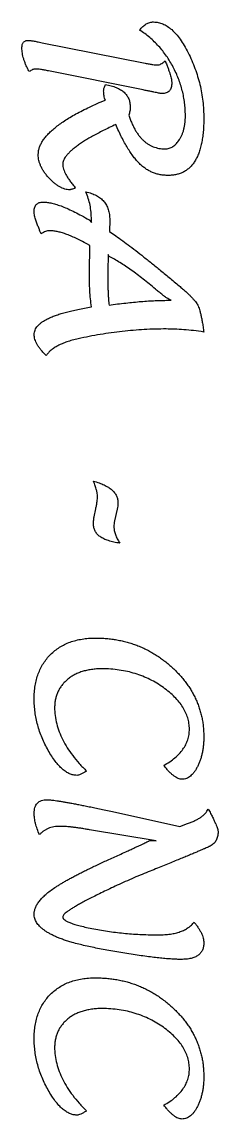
# Model space of a CAD drawing. Header units: millimetres. Extents: x -120 to 573, y -339 to 560.
# Drawn here: x 493.3 to 573.3, y -339.2 to 107.5 of the extents above; entities that cross this region are included whole.
import ezdxf

# ---------------------------------------------------------------- set-up
doc = ezdxf.new("R2010")
doc.units = ezdxf.units.MM

msp = doc.modelspace()

# ---------------------------------------------------------------- linework, layer by layer
at = {"color": 2, "linetype": 'Continuous', "lineweight": 25}
for p, q in [((501.58, 99), (543.62, 90.72)), ((542.73, 79.83), (504.22, 87.55))]:
    msp.add_line(p, q, dxfattribs=at)
at = {"color": 7, "linetype": 'Continuous', "lineweight": 25}
for p, q in [((520.72, 26.95), (521.67, 25.78)), ((521.67, 25.78), (521.67, 27.04)), ((529.15, 26.95), (529.02, 22.23)), ((529.02, 22.23), (530.36, 21.29)), ((521.07, 16.45), (519.86, 17.1)), ((520.83, 5.55), (521.07, 16.45)), ((528.5, 12.77), (528.33, 5.98)), ((528.98, 12.06), (528.5, 12.77)), ((552.96, -5.83), (554.24, -5.83)), ((522.79, -94.02), (523.45, -90.76)), ((532.2, -90.87), (531.08, -95.62)), ((530.23, -213.98), (557.68, -220)), ((548.02, -225.94), (520.92, -221.42)), ((557.68, -220), (560.86, -218.89)), ((545.35, -225.81), (548.02, -225.94))]:
    msp.add_line(p, q, dxfattribs=at)
at = {"color": 2, "linetype": 'Continuous', "lineweight": 25}
for points, knots in [([(541.35, 104.21), (541.56, 104.47), (541.97, 104.97), (542.63, 105.65), (543.32, 106.21), (544.01, 106.69), (544.74, 107.04), (545.48, 107.31), (546.25, 107.47), (546.77, 107.49), (547.03, 107.5)], [0, 0, 0, 0, 0.146659, 0.285938, 0.414969, 0.539074, 0.656237, 0.771751, 0.88501, 1, 1, 1, 1]), ([(547.03, 107.5), (547.67, 107.46), (548.96, 107.38), (550.86, 106.76), (552.7, 105.74), (554.5, 104.36), (556.22, 102.55), (557.94, 100.39), (559.58, 97.82), (561.16, 94.92), (562.63, 91.81), (563.94, 88.6), (565.03, 85.32), (565.93, 82), (566.64, 78.63), (567.13, 75.21), (567.44, 71.73), (567.48, 69.39), (567.5, 68.22)], [0, 0, 0, 0, 0.040194, 0.081249, 0.124875, 0.172146, 0.22424, 0.281937, 0.345897, 0.416493, 0.490118, 0.562841, 0.635327, 0.707673, 0.77986, 0.852633, 0.925752, 1, 1, 1, 1]), ([(560, 69.51), (559.98, 70.35), (559.95, 72.03), (559.71, 74.55), (559.32, 77.04), (558.77, 79.51), (558.07, 81.96), (557.21, 84.38), (556.19, 86.78), (555.02, 89.15), (553.73, 91.45), (552.31, 93.64), (550.77, 95.71), (549.11, 97.66), (547.35, 99.49), (545.47, 101.19), (543.48, 102.78), (542.06, 103.73), (541.35, 104.21)], [0, 0, 0, 0, 0.061614, 0.123147, 0.184523, 0.245983, 0.308076, 0.370729, 0.43417, 0.498908, 0.563443, 0.627016, 0.689871, 0.752021, 0.81376, 0.875558, 0.93748, 1, 1, 1, 1]), ([(493.33, 96.93), (493.34, 97.17), (493.35, 97.62), (493.48, 98.25), (493.68, 98.79), (493.98, 99.24), (494.36, 99.59), (494.84, 99.83), (495.39, 99.97), (495.78, 99.99), (495.99, 100)], [0, 0, 0, 0, 0.154417, 0.291871, 0.415253, 0.52644, 0.635629, 0.745964, 0.864969, 1, 1, 1, 1]), ([(495.99, 100), (496.09, 100), (496.34, 99.99), (496.77, 99.93), (497.31, 99.85), (497.95, 99.75), (498.71, 99.6), (499.57, 99.44), (500.53, 99.22), (501.22, 99.08), (501.58, 99)], [0, 0, 0, 0, 0.055059, 0.131252, 0.226231, 0.342295, 0.477608, 0.631795, 0.805331, 1, 1, 1, 1]), ([(496.28, 87.29), (496.04, 87.74), (495.59, 88.61), (494.99, 89.92), (494.47, 91.19), (494.08, 92.42), (493.74, 93.6), (493.5, 94.74), (493.37, 95.85), (493.35, 96.58), (493.33, 96.93)], [0, 0, 0, 0, 0.149421, 0.290325, 0.424155, 0.552075, 0.671646, 0.786627, 0.896186, 1, 1, 1, 1]), ([(543.62, 90.72), (544.17, 90.61), (545.19, 90.41), (546.59, 90.19), (547.74, 90.03), (548.42, 90.01), (548.72, 90)], [0, 0, 0, 0, 0.326114, 0.601971, 0.825737, 1, 1, 1, 1]), ([(548.72, 90), (548.93, 90.03), (549.38, 90.08), (550.09, 90.42), (550.91, 90.91), (551.46, 91.36), (551.76, 91.6)], [0, 0, 0, 0, 0.174631, 0.394159, 0.669336, 1, 1, 1, 1]), ([(551.76, 91.6), (551.97, 91.09), (552.37, 90.1), (552.92, 88.67), (553.39, 87.37), (553.77, 86.2), (554.06, 85.15), (554.27, 84.24), (554.41, 83.45), (554.43, 82.96), (554.44, 82.73)], [0, 0, 0, 0, 0.179569, 0.344345, 0.49308, 0.625405, 0.741515, 0.842001, 0.928506, 1, 1, 1, 1]), ([(498.71, 88.33), (498.55, 88.32), (498.19, 88.29), (497.62, 88.06), (496.97, 87.74), (496.52, 87.45), (496.28, 87.29)], [0, 0, 0, 0, 0.181538, 0.402969, 0.674776, 1, 1, 1, 1]), ([(504.22, 87.55), (503.63, 87.67), (502.54, 87.88), (501.03, 88.13), (499.79, 88.29), (499.04, 88.32), (498.71, 88.33)], [0, 0, 0, 0, 0.323702, 0.598503, 0.82208, 1, 1, 1, 1]), ([(526.67, 79.48), (526.68, 79.67), (526.71, 80.07), (526.84, 80.69), (527.08, 81.35), (527.29, 81.79), (527.4, 82.02)], [0, 0, 0, 0, 0.216049, 0.451025, 0.715494, 1, 1, 1, 1]), ([(527.4, 82.02), (528.19, 81.86), (529.7, 81.55), (531.77, 80.85), (533.53, 79.99), (534.99, 78.92), (536.12, 77.67), (536.94, 76.24), (537.42, 74.62), (537.47, 73.48), (537.5, 72.89)], [0, 0, 0, 0, 0.162132, 0.307241, 0.436663, 0.554682, 0.665465, 0.772504, 0.882215, 1, 1, 1, 1]), ([(554.44, 82.73), (554.43, 82.39), (554.4, 81.74), (554.23, 80.83), (553.92, 80.06), (553.48, 79.42), (552.9, 78.93), (552.2, 78.57), (551.38, 78.36), (550.79, 78.34), (550.48, 78.33)], [0, 0, 0, 0, 0.152143, 0.287464, 0.408108, 0.518485, 0.627516, 0.74013, 0.863199, 1, 1, 1, 1]), ([(527.37, 75.72), (527.26, 75.98), (527.02, 76.52), (526.84, 77.42), (526.68, 78.41), (526.67, 79.11), (526.67, 79.48)], [0, 0, 0, 0, 0.221268, 0.457069, 0.716279, 1, 1, 1, 1]), ([(550.48, 78.33), (550.39, 78.34), (550.15, 78.36), (549.68, 78.43), (549.01, 78.55), (548.15, 78.73), (547.08, 78.93), (545.81, 79.2), (544.33, 79.49), (543.29, 79.71), (542.73, 79.83)], [0, 0, 0, 0, 0.033158, 0.093115, 0.180173, 0.291142, 0.428965, 0.593964, 0.784197, 1, 1, 1, 1]), ([(500, 53.49), (500.02, 53.94), (500.06, 54.86), (500.41, 56.23), (500.95, 57.59), (501.7, 58.97), (502.68, 60.34), (503.87, 61.71), (505.26, 63.11), (506.88, 64.49), (508.69, 65.89), (510.73, 67.28), (512.98, 68.67), (515.44, 70.09), (518.12, 71.48), (521, 72.91), (524.11, 74.33), (526.26, 75.24), (527.37, 75.72)], [0, 0, 0, 0, 0.036881, 0.074701, 0.114227, 0.156471, 0.20189, 0.251286, 0.30429, 0.3622, 0.424223, 0.491109, 0.563219, 0.63988, 0.72212, 0.809249, 0.901806, 1, 1, 1, 1]), ([(537.5, 72.89), (537.47, 72.33), (537.42, 71.19), (537.1, 70.08), (536.94, 69.52)], [0, 0, 0, 0, 0.487886, 1, 1, 1, 1]), ([(536.94, 69.52), (537.13, 68.96), (537.49, 67.88), (538.11, 66.33), (538.79, 64.89), (539.5, 63.54), (540.26, 62.31), (541.07, 61.19), (541.93, 60.17), (542.83, 59.26), (543.77, 58.44), (544.77, 57.75), (545.81, 57.16), (546.89, 56.67), (548.02, 56.3), (549.19, 56.02), (550.42, 55.86), (551.25, 55.84), (551.67, 55.83)], [0, 0, 0, 0, 0.080802, 0.157943, 0.231633, 0.30183, 0.368232, 0.431968, 0.493394, 0.552485, 0.609606, 0.665308, 0.720489, 0.774572, 0.829704, 0.885263, 0.941636, 1, 1, 1, 1]), ([(551.67, 55.83), (551.95, 55.85), (552.52, 55.88), (553.37, 56.04), (554.17, 56.35), (554.93, 56.78), (555.66, 57.31), (556.36, 57.97), (557, 58.76), (557.62, 59.64), (558.17, 60.63), (558.67, 61.68), (559.09, 62.81), (559.42, 64.02), (559.68, 65.29), (559.86, 66.63), (559.98, 68.04), (559.99, 69.01), (560, 69.51)], [0, 0, 0, 0, 0.048795, 0.096939, 0.144999, 0.193832, 0.244998, 0.298712, 0.356289, 0.417228, 0.481601, 0.547559, 0.615205, 0.686394, 0.759406, 0.836036, 0.91593, 1, 1, 1, 1]), ([(567.5, 68.22), (567.49, 67.28), (567.48, 65.46), (567.3, 62.83), (567.02, 60.38), (566.62, 58.11), (566.12, 56.01), (565.5, 54.1), (564.76, 52.36), (563.89, 50.82), (562.94, 49.44), (561.84, 48.25), (560.64, 47.24), (559.32, 46.4), (557.87, 45.79), (556.33, 45.33), (554.67, 45.05), (553.52, 45.02), (552.93, 45)], [0, 0, 0, 0, 0.090816, 0.175907, 0.255476, 0.329772, 0.399001, 0.464006, 0.524448, 0.581283, 0.635283, 0.686749, 0.737181, 0.786865, 0.837317, 0.889056, 0.942754, 1, 1, 1, 1]), ([(531.6, 65.72), (530.73, 65.31), (529.03, 64.51), (526.58, 63.31), (524.3, 62.14), (522.19, 61), (520.25, 59.88), (518.47, 58.8), (516.88, 57.73), (515.43, 56.72), (514.17, 55.71), (513.05, 54.76), (512.13, 53.81), (511.36, 52.9), (510.75, 52.03), (510.33, 51.17), (510.04, 50.34), (510.01, 49.79), (510, 49.52)], [0, 0, 0, 0, 0.104021, 0.201951, 0.294025, 0.380284, 0.460778, 0.535325, 0.604492, 0.667586, 0.725532, 0.778262, 0.825909, 0.868084, 0.906496, 0.940395, 0.971321, 1, 1, 1, 1]), ([(552.93, 45), (552.38, 45.02), (551.29, 45.05), (549.68, 45.27), (548.13, 45.65), (546.64, 46.19), (545.22, 46.87), (543.84, 47.69), (542.52, 48.67), (541.26, 49.83), (540.03, 51.14), (538.8, 52.64), (537.6, 54.36), (536.39, 56.25), (535.18, 58.34), (533.97, 60.62), (532.76, 63.09), (531.99, 64.82), (531.6, 65.72)], [0, 0, 0, 0, 0.052306, 0.10339, 0.15338, 0.20322, 0.252905, 0.303281, 0.355036, 0.408335, 0.464798, 0.525903, 0.591997, 0.662865, 0.739001, 0.820531, 0.907559, 1, 1, 1, 1]), ([(512.8, 39.17), (512.47, 39.18), (511.8, 39.22), (510.8, 39.45), (509.77, 39.82), (508.73, 40.35), (507.66, 41), (506.61, 41.83), (505.52, 42.79), (504.44, 43.87), (503.42, 45.03), (502.5, 46.21), (501.73, 47.41), (501.11, 48.62), (500.6, 49.82), (500.26, 51.04), (500.03, 52.26), (500.01, 53.08), (500, 53.49)], [0, 0, 0, 0, 0.047345, 0.096965, 0.149114, 0.205397, 0.265295, 0.330365, 0.39992, 0.475562, 0.551807, 0.624051, 0.691956, 0.757812, 0.820448, 0.881385, 0.940766, 1, 1, 1, 1]), ([(510, 49.52), (510.02, 49.2), (510.05, 48.55), (510.32, 47.53), (510.72, 46.44), (511.31, 45.28), (512.04, 44.03), (512.95, 42.73), (514.01, 41.34), (514.8, 40.41), (515.21, 39.92)], [0, 0, 0, 0, 0.084664, 0.177601, 0.282524, 0.398866, 0.528092, 0.671429, 0.827757, 1, 1, 1, 1]), ([(515.21, 39.92), (514.92, 39.81), (514.41, 39.6), (513.72, 39.4), (513.21, 39.21), (512.92, 39.18), (512.8, 39.17)], [0, 0, 0, 0, 0.363168, 0.649579, 0.859548, 1, 1, 1, 1]), ([(498.33, -306.47), (498.35, -305.54), (498.39, -303.72), (498.71, -301.08), (499.22, -298.57), (499.97, -296.22), (500.9, -294.01), (502.07, -291.97), (503.43, -290.06), (505.01, -288.32), (506.77, -286.75), (508.68, -285.39), (510.75, -284.22), (512.98, -283.29), (515.36, -282.56), (517.89, -282.04), (520.58, -281.72), (522.42, -281.69), (523.36, -281.67)], [0, 0, 0, 0, 0.069923, 0.136667, 0.200385, 0.262034, 0.321714, 0.380641, 0.438905, 0.497856, 0.556832, 0.615361, 0.674573, 0.734853, 0.797029, 0.861705, 0.929098, 1, 1, 1, 1]), ([(523.36, -281.67), (524.11, -281.68), (525.59, -281.7), (527.79, -281.83), (529.95, -282.07), (532.08, -282.39), (534.16, -282.81), (536.21, -283.32), (538.22, -283.92), (540.19, -284.6), (542.11, -285.4), (544, -286.28), (545.84, -287.25), (547.65, -288.32), (549.42, -289.49), (551.15, -290.73), (552.83, -292.08), (554.48, -293.5), (556.04, -295), (557.53, -296.52), (558.89, -298.11), (560.18, -299.71), (561.35, -301.35), (562.42, -303.04), (563.38, -304.77), (564.27, -306.51), (565.01, -308.32), (565.68, -310.15), (566.24, -312.02), (566.69, -313.92), (567.07, -315.86), (567.3, -317.85), (567.47, -319.86), (567.49, -321.22), (567.5, -321.9)], [0, 0, 0, 0, 0.03378, 0.06702, 0.099803, 0.132181, 0.164218, 0.19598, 0.227537, 0.258958, 0.290388, 0.321571, 0.353102, 0.384788, 0.416536, 0.448741, 0.481152, 0.514141, 0.546916, 0.579131, 0.610586, 0.641464, 0.671866, 0.702043, 0.731755, 0.76117, 0.790561, 0.820001, 0.849319, 0.878797, 0.908564, 0.93864, 0.969164, 1, 1, 1, 1]), ([(526.03, -294.14), (525.28, -294.17), (523.83, -294.21), (521.71, -294.45), (519.73, -294.81), (517.87, -295.3), (516.15, -295.93), (514.56, -296.68), (513.1, -297.57), (511.79, -298.59), (510.62, -299.71), (509.58, -300.91), (508.7, -302.21), (507.98, -303.59), (507.42, -305.05), (507, -306.6), (506.74, -308.23), (506.68, -309.35), (506.65, -309.92)], [0, 0, 0, 0, 0.079972, 0.155676, 0.227461, 0.295733, 0.360532, 0.423273, 0.483732, 0.543002, 0.600818, 0.657139, 0.71266, 0.767713, 0.823434, 0.880219, 0.939013, 1, 1, 1, 1]), ([(561.67, -318.75), (561.62, -317.97), (561.54, -316.42), (561, -314.13), (560.14, -311.9), (558.95, -309.75), (557.45, -307.64), (555.61, -305.62), (553.47, -303.65), (551.02, -301.77), (548.37, -300.03), (545.55, -298.48), (542.6, -297.19), (539.53, -296.1), (536.33, -295.25), (533.01, -294.65), (529.56, -294.24), (527.22, -294.18), (526.03, -294.14)], [0, 0, 0, 0, 0.049409, 0.098518, 0.148323, 0.200021, 0.254059, 0.311715, 0.373034, 0.438726, 0.506472, 0.574173, 0.642151, 0.710703, 0.780425, 0.851477, 0.924561, 1, 1, 1, 1]), ([(515.76, -337.57), (515.26, -337.54), (514.24, -337.47), (512.74, -336.95), (511.26, -336.14), (509.78, -335.01), (508.32, -333.56), (506.88, -331.8), (505.43, -329.73), (504.02, -327.39), (502.71, -324.89), (501.54, -322.31), (500.55, -319.72), (499.74, -317.11), (499.11, -314.48), (498.67, -311.83), (498.39, -309.16), (498.35, -307.37), (498.33, -306.47)], [0, 0, 0, 0, 0.039162, 0.079784, 0.123654, 0.171962, 0.225594, 0.285039, 0.351007, 0.424129, 0.499773, 0.573625, 0.6464, 0.718262, 0.788862, 0.85918, 0.929582, 1, 1, 1, 1]), ([(506.65, -309.92), (506.7, -311.03), (506.8, -313.26), (507.47, -316.58), (508.52, -319.87), (509.98, -323.14), (511.8, -326.39), (514.06, -329.6), (516.69, -332.8), (518.68, -334.82), (519.7, -335.86)], [0, 0, 0, 0, 0.111694, 0.224291, 0.339813, 0.458752, 0.583564, 0.714466, 0.853207, 1, 1, 1, 1]), ([(551.18, -333.52), (552, -333.04), (553.58, -332.11), (555.7, -330.53), (557.5, -328.83), (558.99, -327.03), (560.16, -325.11), (561, -323.09), (561.55, -320.96), (561.63, -319.49), (561.67, -318.75)], [0, 0, 0, 0, 0.14927, 0.287622, 0.416848, 0.538889, 0.654945, 0.769054, 0.883228, 1, 1, 1, 1]), ([(567.5, -321.9), (567.49, -322.49), (567.48, -323.64), (567.34, -325.32), (567.16, -326.95), (566.87, -328.51), (566.49, -330), (566.05, -331.44), (565.51, -332.8), (564.91, -334.08), (564.26, -335.26), (563.55, -336.3), (562.82, -337.18), (562.07, -337.91), (561.26, -338.46), (560.43, -338.88), (559.55, -339.12), (558.96, -339.15), (558.66, -339.17)], [0, 0, 0, 0, 0.083536, 0.16358, 0.241464, 0.316329, 0.389699, 0.460925, 0.530083, 0.598438, 0.662972, 0.722171, 0.776191, 0.825639, 0.871456, 0.915448, 0.957769, 1, 1, 1, 1]), ([(558.66, -339.17), (558.39, -339.15), (557.83, -339.1), (556.98, -338.83), (556.1, -338.37), (555.19, -337.73), (554.22, -336.94), (553.23, -335.96), (552.2, -334.81), (551.54, -333.96), (551.18, -333.52)], [0, 0, 0, 0, 0.082914, 0.174751, 0.27621, 0.390827, 0.520331, 0.663574, 0.823269, 1, 1, 1, 1]), ([(519.7, -335.86), (519.27, -336.11), (518.49, -336.57), (517.4, -337.1), (516.52, -337.48), (515.98, -337.54), (515.76, -337.57)], [0, 0, 0, 0, 0.34597, 0.626919, 0.841864, 1, 1, 1, 1])]:
    msp.add_open_spline(points, degree=3, knots=knots, dxfattribs=at)
at = {"color": 7, "linetype": 'Continuous', "lineweight": 25}
for points, knots in [([(519.41, 38.33), (520.19, 38.14), (521.66, 37.78), (523.66, 36.9), (525.37, 35.81), (526.78, 34.48), (527.85, 32.9), (528.62, 31.12), (529.09, 29.1), (529.13, 27.69), (529.15, 26.95)], [0, 0, 0, 0, 0.144586, 0.276049, 0.396782, 0.512656, 0.625927, 0.742526, 0.865968, 1, 1, 1, 1]), ([(521.67, 27.04), (521.64, 28.04), (521.59, 30.01), (521.16, 32.91), (520.47, 35.69), (519.76, 37.45), (519.41, 38.33)], [0, 0, 0, 0, 0.258712, 0.509607, 0.755406, 1, 1, 1, 1]), ([(498.33, 30.43), (498.34, 30.72), (498.35, 31.28), (498.54, 32.05), (498.82, 32.72), (499.26, 33.24), (499.78, 33.68), (500.45, 33.96), (501.21, 34.15), (501.77, 34.16), (502.06, 34.17)], [0, 0, 0, 0, 0.144524, 0.275092, 0.390747, 0.501047, 0.611347, 0.727002, 0.855476, 1, 1, 1, 1]), ([(502.06, 34.17), (502.61, 34.14), (503.78, 34.09), (505.64, 33.71), (507.68, 33.15), (509.92, 32.36), (512.35, 31.33), (514.97, 30.08), (517.79, 28.62), (519.71, 27.52), (520.72, 26.95)], [0, 0, 0, 0, 0.082128, 0.174616, 0.27962, 0.397128, 0.527232, 0.671502, 0.828452, 1, 1, 1, 1]), ([(498.97, 26.78), (498.78, 27.37), (498.41, 28.56), (498.36, 29.8), (498.33, 30.43)], [0, 0, 0, 0, 0.497207, 1, 1, 1, 1]), ([(501.15, 21.21), (501, 21.59), (500.69, 22.41), (500.15, 23.71), (499.59, 25.2), (499.19, 26.24), (498.97, 26.78)], [0, 0, 0, 0, 0.20534, 0.439767, 0.70574, 1, 1, 1, 1]), ([(504.62, 22.5), (504.35, 22.48), (503.79, 22.45), (502.93, 22.18), (502.03, 21.78), (501.45, 21.41), (501.15, 21.21)], [0, 0, 0, 0, 0.215789, 0.450391, 0.712443, 1, 1, 1, 1]), ([(519.86, 17.1), (519.07, 17.52), (517.56, 18.34), (515.34, 19.46), (513.24, 20.38), (511.27, 21.14), (509.43, 21.75), (507.71, 22.17), (506.13, 22.45), (505.11, 22.49), (504.62, 22.5)], [0, 0, 0, 0, 0.163898, 0.316308, 0.456746, 0.585848, 0.704979, 0.812608, 0.911279, 1, 1, 1, 1]), ([(530.36, 21.29), (531.25, 20.67), (533.1, 19.38), (535.95, 17.29), (539, 14.97), (542.29, 12.43), (545.79, 9.66), (549.5, 6.64), (553.43, 3.42), (556.11, 1.18), (557.49, 0.03)], [0, 0, 0, 0, 0.093784, 0.196222, 0.307567, 0.427912, 0.557505, 0.696064, 0.843658, 1, 1, 1, 1]), ([(547.84, -1.33), (546.98, -0.61), (545.3, 0.81), (542.78, 2.81), (540.33, 4.71), (537.95, 6.46), (535.62, 8.06), (533.35, 9.51), (531.16, 10.86), (529.7, 11.66), (528.98, 12.06)], [0, 0, 0, 0, 0.144879, 0.284462, 0.41792, 0.545417, 0.667501, 0.78382, 0.894298, 1, 1, 1, 1]), ([(521.67, -8.55), (521.54, -7.47), (521.27, -5.23), (521.02, -1.79), (520.86, 1.83), (520.84, 4.29), (520.83, 5.55)], [0, 0, 0, 0, 0.232643, 0.477442, 0.732841, 1, 1, 1, 1]), ([(528.33, 5.98), (528.34, 5.2), (528.34, 3.7), (528.37, 1.54), (528.41, -0.45), (528.45, -2.26), (528.54, -3.89), (528.63, -5.34), (528.72, -6.63), (528.82, -7.42), (528.87, -7.79)], [0, 0, 0, 0, 0.16913, 0.325985, 0.470574, 0.601961, 0.720203, 0.826232, 0.919134, 1, 1, 1, 1]), ([(557.49, 0.03), (557.95, -0.37), (558.85, -1.12), (560.11, -2.24), (561.23, -3.28), (562.23, -4.24), (563.07, -5.14), (563.79, -5.96), (564.37, -6.7), (564.85, -7.4), (565.23, -8.19), (565.6, -9.11), (565.92, -10.24), (566.26, -11.56), (566.6, -13.07), (566.9, -14.79), (567.22, -16.69), (567.4, -18.03), (567.5, -18.74)], [0, 0, 0, 0, 0.082478, 0.158596, 0.227565, 0.28985, 0.345512, 0.394618, 0.436899, 0.47289, 0.509653, 0.554468, 0.607223, 0.668462, 0.738265, 0.817044, 0.903923, 1, 1, 1, 1]), ([(554.24, -5.83), (554.06, -5.77), (553.58, -5.59), (552.78, -5.12), (551.76, -4.46), (550.59, -3.59), (549.27, -2.53), (548.34, -1.75), (547.84, -1.33)], [0.1233879, 0.1233879, 0.1233879, 0.1233879, 0.1869364, 0.2960835, 0.431383, 0.5934149, 0.7825135, 1, 1, 1, 1]), ([(498.33, -19.75), (498.35, -19.44), (498.39, -18.82), (498.68, -17.91), (499.14, -17.03), (499.8, -16.2), (500.62, -15.38), (501.64, -14.62), (502.83, -13.86), (504.2, -13.15), (505.76, -12.48), (507.49, -11.83), (509.41, -11.21), (511.51, -10.61), (513.79, -10.04), (516.25, -9.51), (518.9, -9.02), (520.72, -8.71), (521.67, -8.55)], [0, 0, 0, 0, 0.03389, 0.068151, 0.103639, 0.141927, 0.183915, 0.229995, 0.281256, 0.337562, 0.399251, 0.466746, 0.540203, 0.619743, 0.705459, 0.797327, 0.895432, 1, 1, 1, 1]), ([(528.87, -7.79), (530.02, -7.63), (532.29, -7.33), (535.63, -6.92), (538.84, -6.61), (541.92, -6.3), (544.86, -6.1), (547.68, -5.94), (550.36, -5.85), (552.1, -5.84), (552.96, -5.83)], [0, 0, 0, 0, 0.14444, 0.283803, 0.416924, 0.545065, 0.66704, 0.783507, 0.894475, 1, 1, 1, 1]), ([(552.16, -17.5), (550.67, -17.51), (547.69, -17.54), (543.22, -17.73), (538.74, -18.04), (534.26, -18.49), (529.77, -19.04), (525.27, -19.74), (520.77, -20.53), (517.78, -21.18), (516.28, -21.5)], [0, 0, 0, 0, 0.123462, 0.247014, 0.371124, 0.495536, 0.620666, 0.746291, 0.872804, 1, 1, 1, 1]), ([(567.5, -18.74), (566.1, -18.54), (563.4, -18.17), (559.44, -17.8), (555.72, -17.55), (553.32, -17.52), (552.16, -17.5)], [0, 0, 0, 0, 0.274554, 0.531908, 0.774197, 1, 1, 1, 1]), ([(503.24, -28.33), (502.86, -27.95), (502.11, -27.2), (501.11, -26.06), (500.25, -24.94), (499.56, -23.84), (499.01, -22.78), (498.64, -21.75), (498.38, -20.74), (498.35, -20.08), (498.33, -19.75)], [0, 0, 0, 0, 0.161752, 0.312013, 0.450541, 0.578175, 0.694838, 0.80298, 0.904595, 1, 1, 1, 1]), ([(516.28, -21.5), (515.48, -21.68), (513.94, -22.04), (511.77, -22.72), (509.81, -23.46), (508.06, -24.26), (506.54, -25.16), (505.22, -26.13), (504.1, -27.16), (503.52, -27.95), (503.24, -28.33)], [0, 0, 0, 0, 0.163046, 0.314375, 0.453207, 0.580166, 0.697685, 0.805317, 0.905679, 1, 1, 1, 1]), ([(524.17, -85.64), (524.14, -85.25), (524.09, -84.39), (523.74, -82.98), (523.21, -81.3), (522.75, -80.1), (522.5, -79.45)], [0, 0, 0, 0, 0.178811, 0.402691, 0.675997, 1, 1, 1, 1]), ([(522.5, -79.45), (523.29, -79.68), (524.77, -80.12), (526.82, -80.95), (528.56, -81.89), (529.99, -82.95), (531.11, -84.12), (531.92, -85.41), (532.41, -86.82), (532.47, -87.81), (532.5, -88.31)], [0, 0, 0, 0, 0.170446, 0.322905, 0.459292, 0.581355, 0.692008, 0.795136, 0.896355, 1, 1, 1, 1]), ([(523.45, -90.76), (523.56, -90.23), (523.76, -89.25), (523.98, -87.87), (524.14, -86.69), (524.16, -85.97), (524.17, -85.64)], [0, 0, 0, 0, 0.310379, 0.580494, 0.808628, 1, 1, 1, 1]), ([(532.5, -88.31), (532.49, -88.74), (532.46, -89.61), (532.29, -90.45), (532.2, -90.87)], [0, 0, 0, 0, 0.504282, 1, 1, 1, 1]), ([(522.5, -96.9), (522.52, -96.45), (522.56, -95.49), (522.71, -94.53), (522.79, -94.02)], [0, 0, 0, 0, 0.464218, 1, 1, 1, 1]), ([(533.33, -104.71), (532.48, -104.58), (530.88, -104.33), (528.67, -103.75), (526.78, -103.02), (525.24, -102.11), (524, -101.06), (523.13, -99.81), (522.59, -98.41), (522.53, -97.41), (522.5, -96.9)], [0, 0, 0, 0, 0.175718, 0.33097, 0.467628, 0.588661, 0.696222, 0.796947, 0.896379, 1, 1, 1, 1]), ([(531.08, -95.62), (531.01, -96.03), (530.87, -96.82), (530.85, -97.62), (530.83, -98.01)], [0, 0, 0, 0, 0.516008, 1, 1, 1, 1]), ([(530.83, -98.01), (530.87, -98.53), (530.93, -99.62), (531.45, -101.27), (532.23, -103), (532.95, -104.12), (533.33, -104.71)], [0, 0, 0, 0, 0.216425, 0.449866, 0.710075, 1, 1, 1, 1]), ([(498.33, -168.14), (498.35, -167.21), (498.39, -165.39), (498.71, -162.74), (499.22, -160.24), (499.97, -157.89), (500.9, -155.68), (502.07, -153.63), (503.43, -151.72), (505.01, -149.98), (506.77, -148.42), (508.68, -147.06), (510.75, -145.89), (512.98, -144.95), (515.36, -144.22), (517.89, -143.71), (520.58, -143.39), (522.42, -143.35), (523.36, -143.33)], [0, 0, 0, 0, 0.069923, 0.136667, 0.200385, 0.262034, 0.321714, 0.380641, 0.438905, 0.497856, 0.556832, 0.615361, 0.674573, 0.734853, 0.797029, 0.861705, 0.929098, 1, 1, 1, 1]), ([(523.36, -143.33), (524.11, -143.35), (525.59, -143.37), (527.79, -143.5), (529.95, -143.73), (532.08, -144.06), (534.16, -144.48), (536.21, -144.98), (538.22, -145.58), (540.19, -146.27), (542.11, -147.07), (544, -147.94), (545.84, -148.92), (547.65, -149.98), (549.42, -151.15), (551.15, -152.4), (552.83, -153.75), (554.48, -155.17), (556.04, -156.66), (557.53, -158.19), (558.89, -159.77), (560.18, -161.37), (561.35, -163.02), (562.42, -164.71), (563.38, -166.43), (564.27, -168.18), (565.01, -169.98), (565.68, -171.81), (566.24, -173.68), (566.69, -175.59), (567.07, -177.53), (567.3, -179.51), (567.47, -181.53), (567.49, -182.89), (567.5, -183.57)], [0, 0, 0, 0, 0.03378, 0.06702, 0.099803, 0.132181, 0.164218, 0.19598, 0.227537, 0.258958, 0.290388, 0.321571, 0.353102, 0.384788, 0.416536, 0.448741, 0.481152, 0.514141, 0.546916, 0.579131, 0.610586, 0.641464, 0.671866, 0.702043, 0.731755, 0.76117, 0.790561, 0.820001, 0.849319, 0.878797, 0.908564, 0.93864, 0.969164, 1, 1, 1, 1]), ([(526.03, -155.81), (525.28, -155.83), (523.83, -155.88), (521.71, -156.12), (519.73, -156.48), (517.87, -156.97), (516.15, -157.6), (514.56, -158.35), (513.1, -159.24), (511.79, -160.26), (510.62, -161.38), (509.58, -162.58), (508.7, -163.88), (507.98, -165.25), (507.42, -166.72), (507, -168.27), (506.74, -169.9), (506.68, -171.02), (506.65, -171.59)], [0, 0, 0, 0, 0.079972, 0.155676, 0.227461, 0.295733, 0.360532, 0.423273, 0.483732, 0.543002, 0.600818, 0.657139, 0.71266, 0.767713, 0.823434, 0.880219, 0.939013, 1, 1, 1, 1]), ([(561.67, -180.42), (561.62, -179.64), (561.54, -178.08), (561, -175.79), (560.14, -173.57), (558.95, -171.41), (557.45, -169.31), (555.61, -167.29), (553.47, -165.31), (551.02, -163.44), (548.37, -161.7), (545.55, -160.15), (542.6, -158.85), (539.53, -157.76), (536.33, -156.92), (533.01, -156.31), (529.56, -155.91), (527.22, -155.84), (526.03, -155.81)], [0, 0, 0, 0, 0.049409, 0.098518, 0.148323, 0.200021, 0.254059, 0.311715, 0.373034, 0.438726, 0.506472, 0.574173, 0.642151, 0.710703, 0.780425, 0.851477, 0.924561, 1, 1, 1, 1]), ([(515.76, -199.23), (515.26, -199.2), (514.24, -199.14), (512.74, -198.62), (511.26, -197.81), (509.78, -196.68), (508.32, -195.23), (506.88, -193.47), (505.43, -191.4), (504.02, -189.06), (502.71, -186.56), (501.54, -183.98), (500.55, -181.39), (499.74, -178.77), (499.11, -176.14), (498.67, -173.49), (498.39, -170.82), (498.35, -169.03), (498.33, -168.14)], [0, 0, 0, 0, 0.039162, 0.079784, 0.123654, 0.171962, 0.225594, 0.285039, 0.351007, 0.424129, 0.499773, 0.573625, 0.6464, 0.718262, 0.788862, 0.85918, 0.929582, 1, 1, 1, 1]), ([(506.65, -171.59), (506.7, -172.7), (506.8, -174.93), (507.47, -178.25), (508.52, -181.54), (509.98, -184.8), (511.8, -188.05), (514.06, -191.26), (516.69, -194.46), (518.68, -196.49), (519.7, -197.53)], [0, 0, 0, 0, 0.111694, 0.224291, 0.339813, 0.458752, 0.583564, 0.714466, 0.853207, 1, 1, 1, 1]), ([(551.18, -195.18), (552, -194.7), (553.58, -193.78), (555.7, -192.2), (557.5, -190.5), (558.99, -188.7), (560.16, -186.78), (561, -184.76), (561.55, -182.62), (561.63, -181.16), (561.67, -180.42)], [0, 0, 0, 0, 0.14927, 0.287622, 0.416848, 0.538889, 0.654945, 0.769054, 0.883228, 1, 1, 1, 1]), ([(567.5, -183.57), (567.49, -184.15), (567.48, -185.3), (567.34, -186.99), (567.16, -188.61), (566.87, -190.18), (566.49, -191.67), (566.05, -193.11), (565.51, -194.47), (564.91, -195.75), (564.26, -196.93), (563.55, -197.96), (562.82, -198.84), (562.07, -199.58), (561.26, -200.13), (560.43, -200.54), (559.55, -200.79), (558.96, -200.82), (558.66, -200.83)], [0, 0, 0, 0, 0.083536, 0.16358, 0.241464, 0.316329, 0.389699, 0.460925, 0.530083, 0.598438, 0.662972, 0.722171, 0.776191, 0.825639, 0.871456, 0.915448, 0.957769, 1, 1, 1, 1]), ([(558.66, -200.83), (558.39, -200.81), (557.83, -200.77), (556.98, -200.49), (556.1, -200.04), (555.19, -199.4), (554.22, -198.6), (553.23, -197.63), (552.2, -196.48), (551.54, -195.63), (551.18, -195.18)], [0, 0, 0, 0, 0.082914, 0.174751, 0.27621, 0.390827, 0.520331, 0.663574, 0.823269, 1, 1, 1, 1]), ([(519.7, -197.53), (519.27, -197.78), (518.49, -198.24), (517.4, -198.77), (516.52, -199.15), (515.98, -199.21), (515.76, -199.23)], [0, 0, 0, 0, 0.34597, 0.626919, 0.841864, 1, 1, 1, 1]), ([(498.33, -214.75), (498.35, -214.31), (498.37, -213.49), (498.61, -212.33), (499.03, -211.35), (499.63, -210.54), (500.39, -209.9), (501.34, -209.47), (502.43, -209.21), (503.22, -209.18), (503.63, -209.17)], [0, 0, 0, 0, 0.14931, 0.280724, 0.398347, 0.510209, 0.619233, 0.733437, 0.859427, 1, 1, 1, 1]), ([(503.63, -209.17), (503.84, -209.17), (504.29, -209.17), (505.05, -209.25), (505.94, -209.33), (506.98, -209.47), (508.15, -209.64), (509.46, -209.85), (510.92, -210.1), (512.51, -210.37), (514.24, -210.7), (516.12, -211.07), (518.13, -211.45), (520.28, -211.88), (522.57, -212.35), (525, -212.86), (527.57, -213.41), (529.33, -213.79), (530.23, -213.98)], [0, 0, 0, 0, 0.022624, 0.050641, 0.084018, 0.122341, 0.166104, 0.215318, 0.269989, 0.329567, 0.394695, 0.465295, 0.541275, 0.622255, 0.708711, 0.800172, 0.897582, 1, 1, 1, 1]), ([(560.86, -218.89), (561.38, -218.7), (562.39, -218.34), (563.81, -217.71), (565.1, -217.05), (566.24, -216.34), (567.23, -215.57), (568.08, -214.76), (568.81, -213.91), (569.17, -213.29), (569.35, -212.98)], [0, 0, 0, 0, 0.157733, 0.304317, 0.440286, 0.566963, 0.685378, 0.795934, 0.899938, 1, 1, 1, 1]), ([(569.35, -212.98), (569.66, -213.56), (570.26, -214.66), (571.08, -216.24), (571.74, -217.66), (572.33, -218.89), (572.76, -219.96), (573.08, -220.86), (573.28, -221.59), (573.32, -222.03), (573.33, -222.21)], [0, 0, 0, 0, 0.196029, 0.371234, 0.526864, 0.66178, 0.775686, 0.869828, 0.944214, 1, 1, 1, 1]), ([(500.52, -223.45), (500.19, -222.64), (499.56, -221.11), (498.87, -218.84), (498.43, -216.74), (498.37, -215.39), (498.33, -214.75)], [0, 0, 0, 0, 0.289664, 0.552127, 0.787293, 1, 1, 1, 1]), ([(509.15, -220), (508.68, -220.01), (507.76, -220.02), (506.43, -220.2), (505.2, -220.45), (504.07, -220.83), (503.04, -221.33), (502.08, -221.91), (501.24, -222.63), (500.76, -223.17), (500.52, -223.45)], [0, 0, 0, 0, 0.147538, 0.286625, 0.41662, 0.539384, 0.657964, 0.772812, 0.88608, 1, 1, 1, 1]), ([(520.92, -221.42), (520.31, -221.3), (519.12, -221.08), (517.38, -220.79), (515.75, -220.57), (514.23, -220.35), (512.81, -220.19), (511.49, -220.09), (510.29, -220.02), (509.52, -220.01), (509.15, -220)], [0, 0, 0, 0, 0.158346, 0.306213, 0.444737, 0.574266, 0.694548, 0.805679, 0.907836, 1, 1, 1, 1]), ([(573.33, -222.21), (573.32, -222.54), (573.3, -223.19), (573.17, -224.11), (572.89, -224.95), (572.57, -225.74), (572.09, -226.42), (571.55, -227.04), (570.89, -227.58), (570.23, -227.96), (569.58, -228.29), (568.88, -228.59), (568, -229), (566.92, -229.47), (565.66, -230.01), (564.19, -230.63), (562.53, -231.33), (560.68, -232.1), (558.64, -232.95), (556.39, -233.85), (553.97, -234.87), (551.34, -235.92), (548.53, -237.08), (545.51, -238.27), (542.31, -239.59), (540.1, -240.47), (538.97, -240.92)], [0, 0, 0, 0, 0.024328, 0.047294, 0.068728, 0.089338, 0.109375, 0.129524, 0.150193, 0.171848, 0.185428, 0.204027, 0.227916, 0.256543, 0.290625, 0.329451, 0.37386, 0.423014, 0.477332, 0.536692, 0.601042, 0.670731, 0.745288, 0.825185, 0.91007, 1, 1, 1, 1]), ([(536.29, -230.13), (536.83, -229.87), (537.86, -229.38), (539.34, -228.7), (540.68, -228.05), (541.89, -227.49), (542.95, -226.97), (543.88, -226.54), (544.65, -226.14), (545.13, -225.91), (545.35, -225.81)], [0, 0, 0, 0, 0.178073, 0.3411, 0.489011, 0.622427, 0.739006, 0.841089, 0.928079, 1, 1, 1, 1]), ([(498.33, -255.77), (498.36, -255.33), (498.41, -254.42), (498.85, -253.08), (499.51, -251.72), (500.45, -250.36), (501.67, -249.01), (503.12, -247.62), (504.85, -246.25), (506.47, -245.12), (507.92, -244.18), (509.13, -243.44), (510.43, -242.68), (511.82, -241.86), (513.34, -241.06), (514.93, -240.18), (516.63, -239.31), (518.42, -238.39), (520.32, -237.45), (522.31, -236.49), (524.4, -235.51), (526.58, -234.47), (528.87, -233.44), (531.25, -232.35), (533.74, -231.25), (535.43, -230.51), (536.29, -230.13)], [0, 0, 0, 0, 0.027934, 0.057274, 0.088786, 0.123443, 0.161659, 0.203901, 0.250495, 0.301654, 0.329519, 0.35954, 0.391495, 0.425531, 0.461861, 0.500037, 0.54066, 0.583247, 0.627804, 0.67458, 0.723331, 0.774426, 0.827635, 0.882939, 0.940477, 1, 1, 1, 1]), ([(538.97, -240.92), (537.8, -241.45), (535.54, -242.48), (532.25, -243.97), (529.2, -245.41), (526.37, -246.74), (523.77, -248.03), (521.38, -249.2), (519.24, -250.33), (517.3, -251.34), (515.61, -252.31), (514.14, -253.18), (512.88, -253.97), (511.87, -254.7), (511.06, -255.33), (510.49, -255.89), (510.11, -256.38), (510.03, -256.71), (510, -256.85)], [0, 0, 0, 0, 0.115332, 0.22349, 0.324803, 0.418593, 0.505557, 0.585358, 0.65801, 0.723516, 0.781924, 0.833218, 0.87763, 0.915122, 0.945673, 0.969418, 0.987396, 1, 1, 1, 1]), ([(513.88, -267.32), (513.25, -267.13), (512.03, -266.75), (510.27, -266.15), (508.62, -265.55), (507.1, -264.9), (505.7, -264.25), (504.43, -263.57), (503.27, -262.88), (502.24, -262.16), (501.33, -261.43), (500.52, -260.7), (499.85, -259.92), (499.3, -259.12), (498.87, -258.32), (498.56, -257.48), (498.37, -256.63), (498.35, -256.06), (498.33, -255.77)], [0, 0, 0, 0, 0.096128, 0.186431, 0.271579, 0.351309, 0.426932, 0.497176, 0.562219, 0.623167, 0.679926, 0.732787, 0.782165, 0.829058, 0.873528, 0.915992, 0.958092, 1, 1, 1, 1]), ([(510, -256.85), (510.05, -257.06), (510.16, -257.56), (510.87, -258.16), (511.87, -258.76), (513.27, -259.36), (515.05, -259.97), (517.23, -260.57), (519.8, -261.17), (523.77, -261.99), (529.06, -262.86), (535.59, -263.61), (542.25, -264.08), (546.74, -264.14), (549, -264.17)], [0, 0, 0, 0, 0.015872, 0.037028, 0.065776, 0.103078, 0.149369, 0.205181, 0.270336, 0.345227, 0.505319, 0.66757, 0.832347, 1, 1, 1, 1]), ([(549, -264.17), (549.85, -264.15), (551.48, -264.13), (553.83, -263.88), (555.97, -263.49), (557.9, -262.91), (559.63, -262.19), (561.14, -261.28), (562.47, -260.23), (563.17, -259.38), (563.52, -258.96)], [0, 0, 0, 0, 0.15978, 0.306453, 0.442451, 0.567481, 0.684316, 0.793594, 0.897822, 1, 1, 1, 1]), ([(563.52, -258.96), (563.83, -259.35), (564.44, -260.09), (565.26, -261.23), (565.93, -262.34), (566.52, -263.4), (566.94, -264.45), (567.27, -265.46), (567.46, -266.44), (567.49, -267.08), (567.5, -267.4)], [0, 0, 0, 0, 0.157787, 0.304041, 0.440456, 0.567855, 0.686328, 0.796744, 0.901194, 1, 1, 1, 1]), ([(558.24, -274.17), (557.65, -274.16), (556.39, -274.13), (554.39, -274.04), (552.18, -273.87), (549.74, -273.63), (547.07, -273.35), (544.19, -272.98), (541.08, -272.55), (537.81, -272.06), (534.48, -271.54), (531.21, -270.97), (528.04, -270.42), (524.99, -269.83), (522.05, -269.24), (519.23, -268.6), (516.51, -267.99), (514.75, -267.54), (513.88, -267.32)], [0, 0, 0, 0, 0.039396, 0.08404, 0.133417, 0.187823, 0.247532, 0.312333, 0.381918, 0.456869, 0.533096, 0.606846, 0.678312, 0.747321, 0.814113, 0.878476, 0.940297, 1, 1, 1, 1]), ([(567.5, -267.4), (567.48, -267.93), (567.43, -268.94), (566.99, -270.36), (566.25, -271.57), (565.19, -272.54), (563.85, -273.29), (562.23, -273.79), (560.33, -274.12), (558.97, -274.15), (558.24, -274.17)], [0, 0, 0, 0, 0.122222, 0.232041, 0.337805, 0.444399, 0.559247, 0.687352, 0.833181, 1, 1, 1, 1])]:
    msp.add_open_spline(points, degree=3, knots=knots, dxfattribs=at)

doc.saveas('drawing.dxf')
